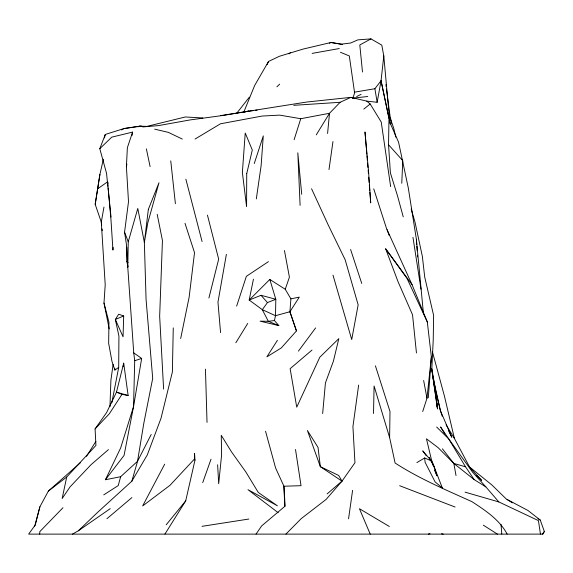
<?xml version="1.0" encoding="UTF-8"?>
<svg xmlns="http://www.w3.org/2000/svg" width="573" height="573" viewBox="0 0 573 573"><rect width="100%" height="100%" fill="white"/><g stroke="black" fill="none" stroke-linecap="round" stroke-linejoin="round"><path stroke-width="0.86" d="M127.98 266.631L126.805 261.517L126.855 247.185M111.799 402.926L118.697 367.4L118.926 336.1L115.345 319.455L118.69 314.212L123.696 315.974L123.052 336.824L115.345 319.455L123.696 315.974M507.155 534.115C499.541 519.732 485.259 510.35 471.937 501.662C445.801 489.858 419.25 478.663 395.105 463.027L389.619 437.586L390.005 411.514L375.415 365.825M403.242 216.873L397.583 196.109L390.378 172.845L388.544 144.761L388.945 120.316L398.572 142.204L408.305 187.994L416.378 239.278L423.461 313.768M151.2 434.47L137.534 461.301L120.652 476.7L105.439 479.737L124.062 455.428L133.538 406.629L134.712 360.718L133.745 352.911L127.786 267.398L128.245 241.763L137.785 208.45L144.36 242.443L146.072 299.428L152.704 378.395L143.773 423.476L137.534 461.301L131.854 481.184L97.668 512.305L78.308 530.806L72.477 534.115M194.963 460.205L194.476 459.016L194.569 453.53L194.963 460.205L185.716 500.859L164.917 534.115M173.261 327.892L172.373 372.02L161.027 418.218L147.318 454.883L131.854 481.184M373.524 413.484L374.083 385.994L389.619 437.586M109.966 406.658L110.904 380.257L113.117 364.399M401.766 183.274L402.769 160.633L388.544 144.761M127.786 267.398L126.354 243.869L124.563 232.194L128.502 201.725L126.411 166.729L127.364 147.698L132.599 132.105L111.742 137.148L99.795 148.686L106.535 173.29L111.026 217.081M109.214 328.873L103.985 303.017L105.217 284.767L101.285 222.059L103.971 207.068M39.68 534.115L39.866 531.558L62.958 507.742M113.139 247.421L112.945 250.093L110.99 219.975L108.175 188.001M428.303 397.748L431.362 356.9L427.3 321.94L412.087 284.767L386.56 228.613L373.739 188.861M277.425 340.305L266.86 356.85L281.293 347.933L296.456 330.908L289.917 311.726L290.905 298.862L285.254 289.272L269.826 279.452L249.191 300.037L262.305 309.671L275.506 315.702L289.917 311.726L299.299 297.129L290.905 298.862M322.656 413.541L325.428 382.922L333.422 361.112L338.836 338.607L319.806 357.23L296.735 407.167L290.131 368.683L311.991 350.074M327.584 133.48L329.511 113.275L340.111 102.302L350.819 97.367L366.77 101.12L377.156 102.295L381.059 80.743L383.788 55.91L381.797 45.145L370.982 38.885L357.853 39.874L350.647 43.011L341.243 44.178L331.001 42.488L302.967 49.113L279.359 56.297L268.551 61.433L254.706 85.391L243.776 112.15M422.709 411.55L426.971 398.278L431.362 356.9M358.648 385.07L352.925 426.599L354.959 462.733L342.002 481.141L326.094 499.434L301.276 518.572L285.898 534.115M328.995 169.587L332.97 141.538M348.556 518.83L352.588 490.345M101.679 225.511L101.285 222.059L95.197 204.353L99.895 174.514L103.348 159.23M256.317 198.917L261.13 165.547L263.286 135.916L254.254 163.556M123.174 366.663L123.704 363.16L128.137 395.513L121.977 394.331L116.477 392.147L123.704 363.16M95.197 204.353L99.895 174.514M133.745 352.911L141.667 358.426L133.538 406.629L120.659 447.921L105.439 479.737M226.385 254.362L217.962 302.129L220.569 332.662M126.411 166.729L126.877 164.136M131.983 135.572L132.599 132.105M253.445 279.173L249.191 300.037L261.03 295.296L275.814 299.278L275.506 315.702L274.417 320.536L278.843 325.607L260.092 321.159L268.307 321.317L274.417 320.536M180.674 338.528L189.111 297.344L194.534 252.657L185.007 223.32M128.137 395.513L116.477 392.147L106.621 412.546L95.082 428.919L95.927 445.429L66.704 477.023L62.156 498.524L70.099 486.828L91.064 464.674L108.426 449.626M104.444 137.95L105.289 134.469L123.926 128.567L141.187 125.967M208.909 298.017L218.671 259.132L207.447 215.126M80.413 462.726L48.368 491.061L39.902 506.783L35.268 524.997L28.65 534.115L542.96 534.115L544.35 531.472L540.26 520.069L528.034 510.529L507.134 499.477M34.688 526.186L39.902 506.783M120.652 476.7L118.224 485.582L103.742 494.864M294.107 139.733L300.761 118.718L329.511 113.275L316.275 134.848M236.649 306.104L246.354 276.344L268.429 261.632M285.254 289.272L289.408 277.174L284.452 250.53M202.72 482.602L211.029 459.181M352.861 97.976L354.623 92.998L349.315 55.968L340.441 52.272M99.795 148.686L105.289 134.469M267.104 64.656L268.551 61.433M164.68 464.173L142.641 505.959L169.973 485.324L194.476 459.016M235.847 342.733L247.744 323.423M86.494 456.352L95.884 441.411M121.977 394.331L109.3 413.828L95.082 428.919M256.045 534.115L261.66 525.899L285.11 506.117L283.929 486.219L275.613 468.019L265.543 431.225M269.826 279.452L275.814 299.278L267.448 302.587L262.305 309.671L268.307 321.317L278.843 325.607M298.411 351.127L315.616 327.928M542.337 534.115L544.35 531.472M354.279 92.203L374.885 88.729L381.059 80.743L390.199 123.961M236.814 113.146L249.348 97.166M166.177 524.825L185.716 500.859M279.667 84.138L276.909 86.817M289.086 53.876L290.332 52.644M327.104 493.912L342.002 481.141L338.679 475.447L320.343 466.68L307.415 430.509L318.022 447.384L320.343 466.68L342.002 481.141M106.929 518.715L131.897 497.586M363.812 109.099L370.187 103.985L381.231 122.042L390.657 186.662M48.368 491.061L66.704 477.023M97.417 188.997L107.631 181.784L107.996 183.518M78.308 530.806L110.252 508.659M103.985 303.017L108.942 322.169L108.655 343.327L111.971 361.384L114.851 370.058L118.697 367.4M121.691 129.949L123.926 128.567L139.919 126.203M195.056 139.046L220.462 123.797L262.097 116.054L279.688 115.123L300.761 118.718M416.886 462.59L424.65 457.963L431.455 460.957L433.976 466.508L436.927 475.819L434.592 470.29M370.982 38.885L359.801 44.966L362.494 72.026M356.65 96.565L361.083 94.323M329.403 43.254L331.001 42.488L342.446 44.436M134.712 360.718L141.667 358.426M246.963 111.57L248.582 111.047L244.578 111.964M428.353 534.115L429.929 533.714M147.454 126.253L185.301 116.978L202.806 117.966M312.178 53.389L339.295 48.54M222.646 115.524L246.146 111.628M220.791 115.581L306.619 102.051L350.819 97.367M202.011 526.329L248.861 519.038M246.992 111.506L253.746 110.525M221.858 115.61L190.164 119.915L158.392 125.623L142.985 126.927L141.681 126.397L137.67 126.719L140.07 126.182L148.973 126.447M352.259 98.205L367.751 96.5M255.436 110.317L257.134 110.152M293.77 105.325L340.111 102.302M441.518 533.792L443.23 534.115M154.66 129.154L168.34 132.363L182.329 139.074M442.528 488.483L431.448 459.768L426.441 438.811L438.087 447.62L453.837 463.442L465.527 466.794L474.172 479.608L485.847 486.878L498.847 501.941L538.434 520.621L540.454 534.115M465.054 492.143L498.847 501.941M399.653 485.718L455.112 507.041M389.368 526.508L359.443 508.724L370.215 534.115M512.391 502.822L506.367 499.09L491.77 484.851L468.95 466.486M537.997 518.672L540.26 520.069M483.361 525.19L497.393 534.115M126.805 261.517L128.066 262.441M278.22 512.742L247.987 489.686L277.411 505.794L258.273 492.429L245.803 471.908L231.657 452.097L221.264 435.315L221.615 454.797L218.685 483.755L217.633 464.767M442.399 448.824L453.837 463.442L474.172 479.608M366.77 101.12L370.187 103.985M442.6 488.21L435.072 481.872L425.116 462.282L424.65 457.963M476.578 475.454L481.692 480.439L469.76 467.382L454.389 438.395L446.102 424.815M436.662 427.028L448.745 438.939L472.503 472.102L485.847 486.878M261.03 295.296L267.448 302.587M431.455 460.957L422.731 450.858L426.312 455.836M416.449 352.947L412.539 314.792L398.099 281.837L385.65 248.818L412.087 284.767M385.65 248.818L406.988 278.385L427.3 321.94M432.959 465.083L433.976 466.508L429.256 457.655L430.259 460.026M465.527 466.794L448.745 438.939L440.58 426.971L444.705 433.84M448.358 430.309L451.782 437.263L440.372 410.526L434.076 384.146M311.554 188.732L328.179 224.888L345.154 259.734L358.154 304.836L351.722 339.567L332.992 275.133M124.563 232.194L128.245 241.763M388.709 114.844L393.622 127.8L395.807 137.176M387.047 229.615L389.196 235.46M289.917 311.726L296.456 330.908M350.597 249.484L361.728 283.427M442.22 416.191L440.372 410.526L432.844 376.604M432.357 351.564L444.49 396.33L454.389 438.395M411.185 208.93L415.074 222.431L422.358 256.382L424.729 277.131L433.625 315.408L433.224 340.076L431.798 369.463L437.543 408.828L435.194 388.222L431.791 368.625M185.867 179.17L202.076 241.541M391.832 123.345L390.106 116.491L386.467 89.051M146.366 148.873L150.105 166.614M381.059 80.743L389.826 122.529L383.788 55.91M157.203 214.309L162.438 240.517L159.659 316.282L163.613 389.06M423.64 380.486L426.971 398.278M453.837 463.442L456.022 475.583M374.885 88.729L377.156 102.295M412.954 237.308L421.005 289.215M436.332 400.993L437.543 408.828L431.791 369.614M295.503 449.511L301.04 485.696L283.929 486.219L284.774 506.589M385.887 84.625L386.116 86.394M102.073 228.956L102.266 230.683M170.754 160.863L175.395 203.709M301.72 194.319L297.817 152.805L300.102 205.363M107.631 181.784L108.018 186.225M366.305 147.927L364.98 131.962L368.654 172.588L370.717 202.878L369.886 192.249M366.455 149.696L366.827 154.137M366.971 155.906L367.343 160.34M367.565 163.004L367.93 167.438M501.01 524.338L501.798 534.115M368.153 170.102L368.432 173.64M368.704 177.186L369.119 182.501M369.327 185.158L369.743 190.48M416.378 239.278L416.729 244.556M416.85 246.318L417.144 250.723M417.445 255.121L417.559 256.883M114.786 368.274L114.851 370.058M205.449 369.127L207.032 422.408M246.727 173.655L246.583 206.624L242.372 172.523L245.23 133.022L252.299 150.026L246.727 173.655M148.35 209.374L144.36 242.443L147.784 222.926L158.986 182.744L148.35 209.374"/></g></svg>
